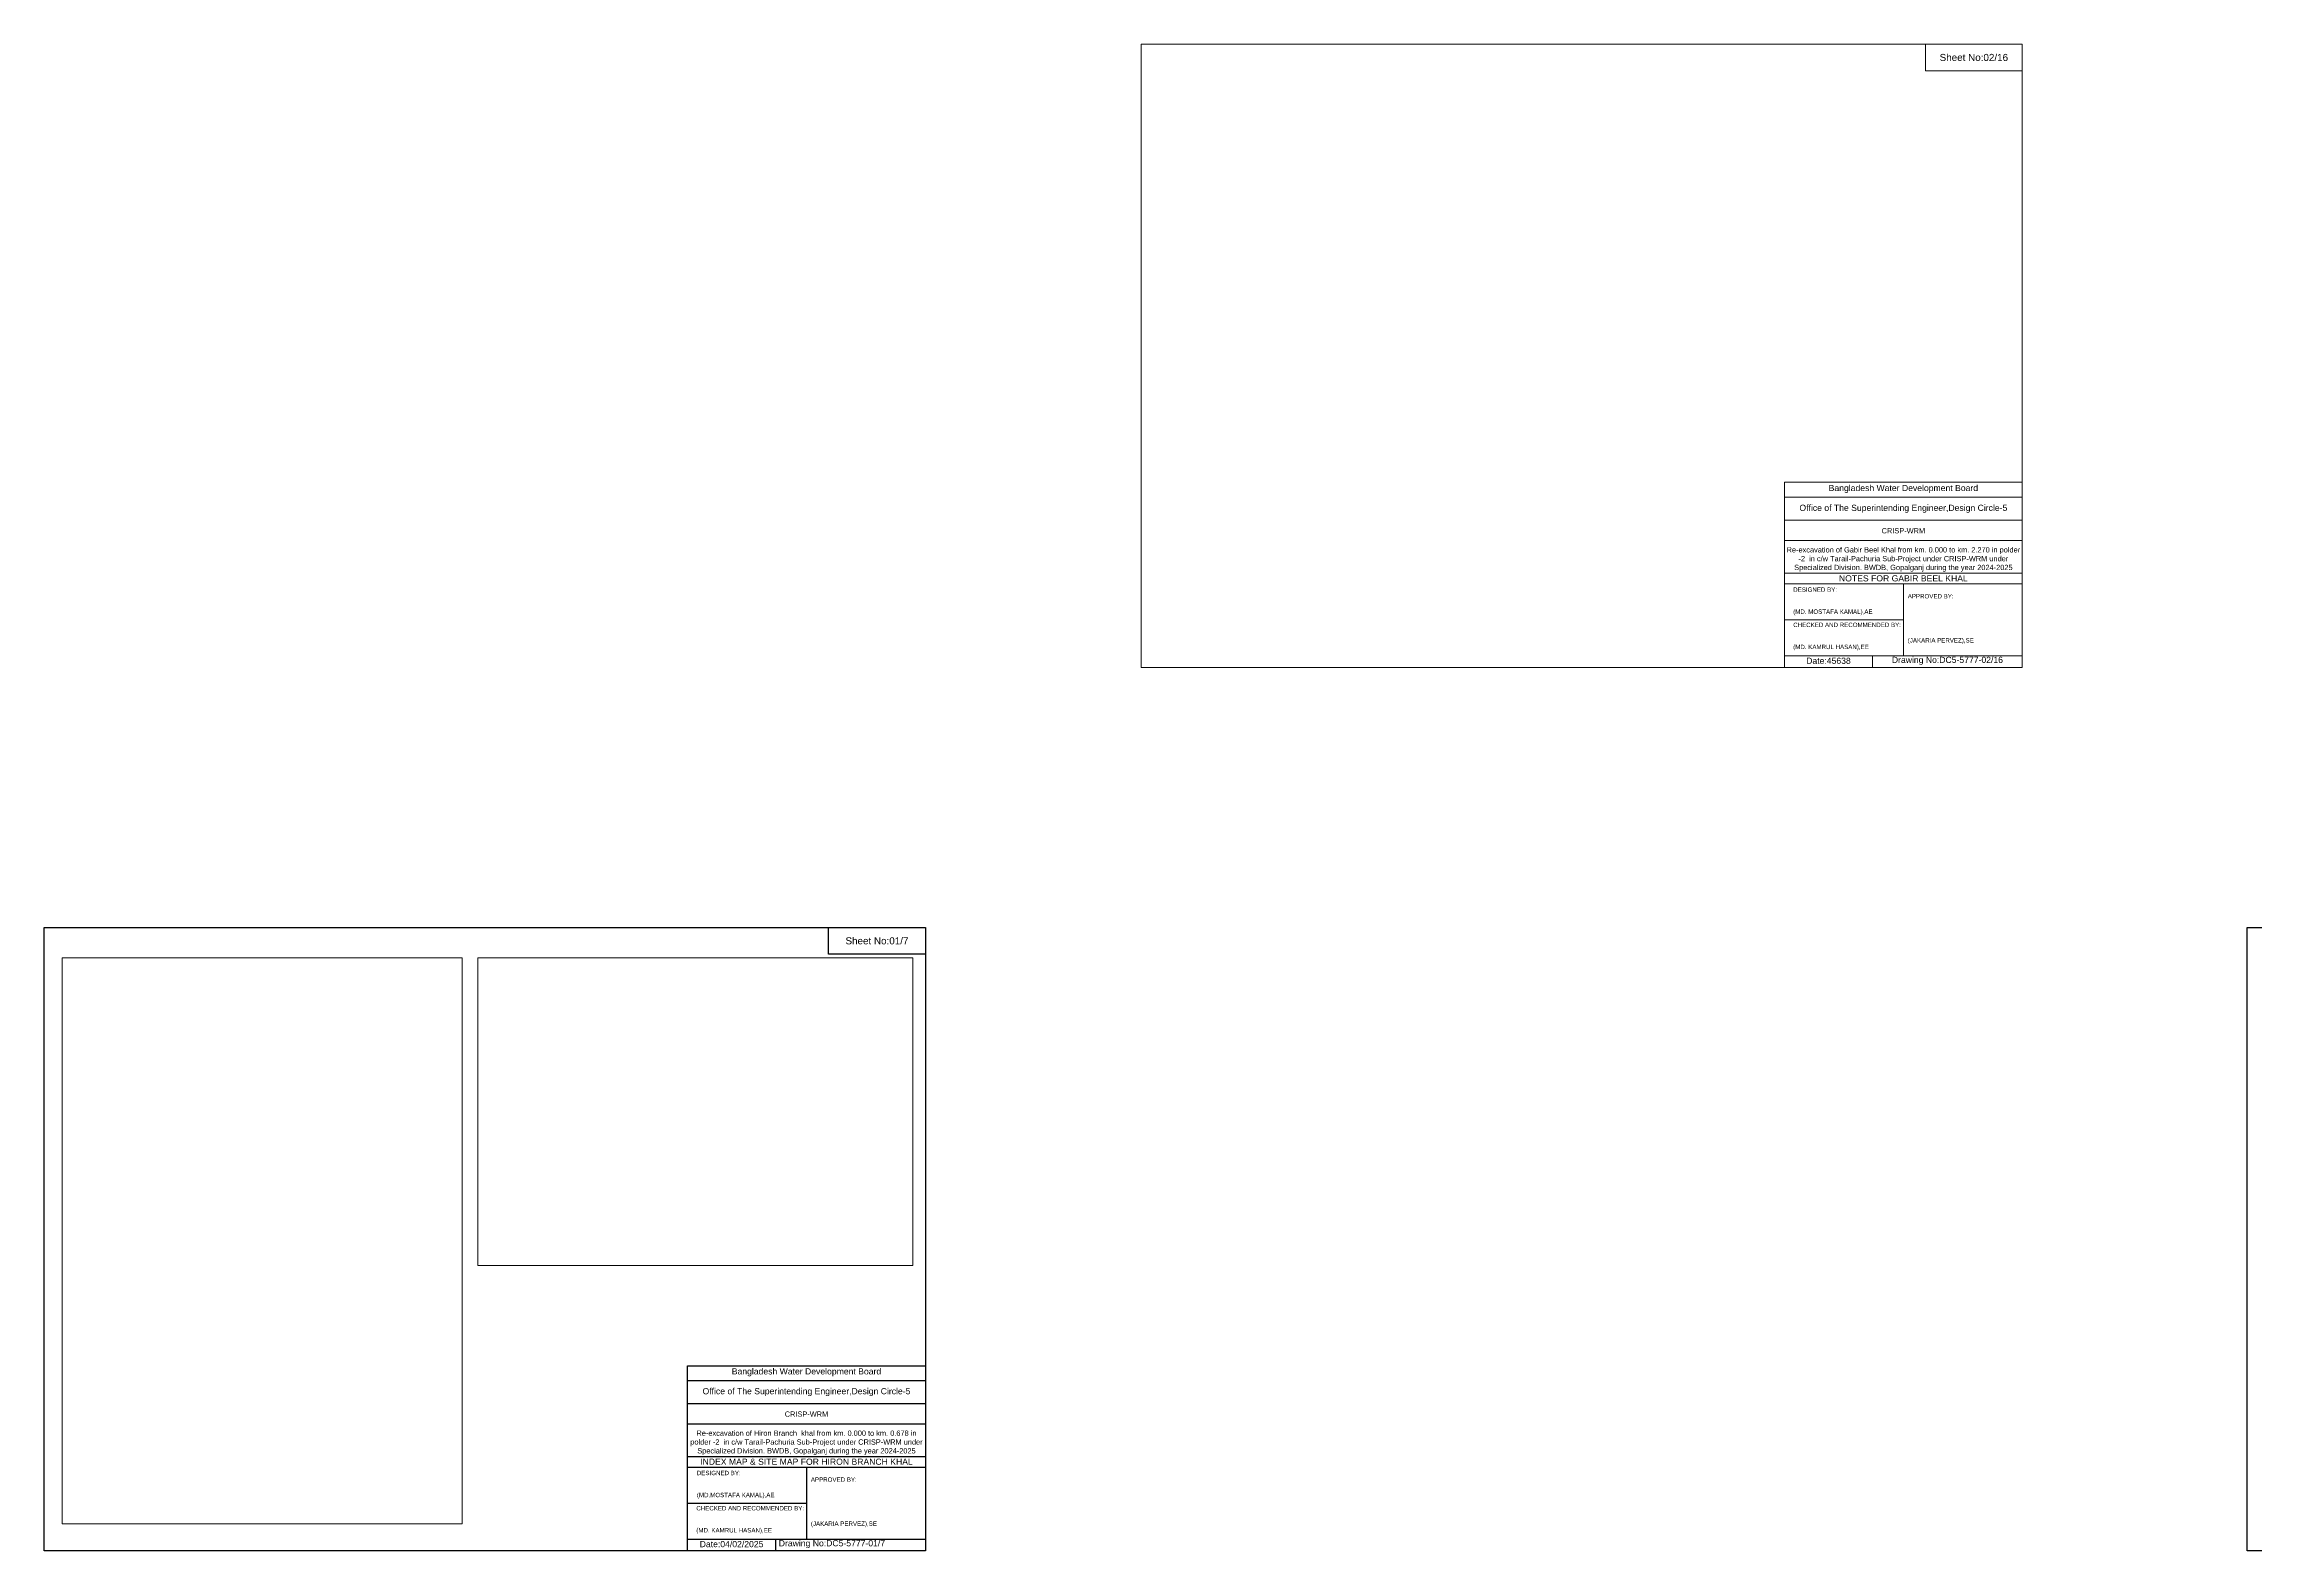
# Model space of a CAD drawing. Header units: inches. Extents: x 85948 to 293477, y -21150 to 8018.
# Drawn here: x 100000 to 120077, y -5656 to 8018 of the extents above; entities that cross this region are included whole.
import ezdxf

# ---------------------------------------------------------------- set-up
doc = ezdxf.new("R2010")
doc.units = ezdxf.units.IN
doc.header["$LTSCALE"] = 7
doc.header["$MEASUREMENT"] = 0
doc.layers.add('Cross Section Labels', color=7, linetype='Continuous', lineweight=9)
doc.styles.get("Standard").update_dxf_attribs({"font": 'arial.ttf'})
picture_1 = doc.add_image_def('image1.png', size_in_pixel=(4960, 3507))
picture_2 = doc.add_image_def('image2.png', size_in_pixel=(3507, 4960))

msp = doc.modelspace()

# ---------------------------------------------------------------- linework, layer by layer
for points in [[(100000, 0), (108000, 0), (108000, -5656), (100000, -5656)], [(107120, 0), (108000, 0), (108000, -240), (107120, -240)], [(120000, 0), (128000, 0), (128000, -5656), (120000, -5656)]]:
    msp.add_lwpolyline(points, close=True)
for points in [[(105840, -5656), (105840, -3976), (108000, -3976)], [(105840, -4112), (108000, -4112)], [(105840, -4320), (108000, -4320)], [(105840, -4504), (108000, -4504)], [(105840, -4800), (108000, -4800)], [(105840, -4896), (108000, -4896)], [(106920, -4896), (106920, -5552)], [(105840, -5224), (106920, -5224)], [(105840, -5552), (108000, -5552)], [(106640, -5552), (106640, -5656)]]:
    msp.add_lwpolyline(points)
at = {"layer": 'Cross Section Labels'}
for points in [[(109958, 8018), (117958, 8018), (117958, 2362), (109958, 2362)], [(117078, 8018), (117958, 8018), (117958, 7778), (117078, 7778)]]:
    msp.add_lwpolyline(points, close=True, dxfattribs=at)
for points in [[(115798, 2362), (115798, 4042), (117958, 4042)], [(115798, 3906), (117958, 3906)], [(115798, 3698), (117958, 3698)], [(115798, 3514), (117958, 3514)], [(115798, 3218), (117958, 3218)], [(115798, 3122), (117958, 3122)], [(116878, 3122), (116878, 2466)], [(115798, 2794), (116878, 2794)], [(115798, 2466), (117958, 2466)], [(116598, 2466), (116598, 2362)]]:
    msp.add_lwpolyline(points, dxfattribs=at)

# ---------------------------------------------------------------- texts
at = {"attachment_point": 5}
for s, insert, char_height in [('Sheet No:01/7', (107560, -120), 64), ('Bangladesh Water Development Board', (106920, -4036), 56), ('Office of The Superintending Engineer,Design Circle-5', (106920, -4216), 56)]:
    msp.add_mtext(s, dxfattribs=dict(at, insert=insert, char_height=char_height))
for s, insert, char_height, width, attachment_point in [('CRISP-WRM', (106920, -4416), 48, 2240, 5), ('Re-excavation of Hiron Branch  khal from km. 0.000 to km. 0.678 in polder -2  in c/w Tarail-Pachuria Sub-Project under CRISP-WRM under Specialized Division. BWDB, Gopalganj during the year 2024-2025', (106920, -4676), 48, 2160, 5), ('DESIGNED BY:^J^J^J(MD.MOSTAFA KAMAL),AE', (105925, -5056), 40, 1120, 4), ('INDEX MAP & SITE MAP FOR HIRON BRANCH KHAL', (106920, -4848), 56, 2240, 5), ('APPROVED BY:^J^J^J^J^J^J(JAKARIA PERVEZ),SE', (106960, -5216), 40, 1120, 4), ('CHECKED AND RECOMMENDED BY:^J^J^J(MD. KAMRUL HASAN),EE', (105920, -5376), 40, 1120, 4), ('Date:04/02/2025', (106240, -5596), 56, 1120, 5), ('Drawing No:DC5-5777-01/7', (107151, -5596), 56, 1760, 5)]:
    msp.add_mtext(s, dxfattribs=dict(insert=insert, char_height=char_height, width=width, attachment_point=attachment_point))
at = {"layer": 'Cross Section Labels', "attachment_point": 5}
for s, insert, char_height in [('Sheet No:02/16', (117518, 7898), 64), ('Bangladesh Water Development Board', (116878, 3982), 56), ('Office of The Superintending Engineer,Design Circle-5', (116878, 3802), 56)]:
    msp.add_mtext(s, dxfattribs=dict(at, insert=insert, char_height=char_height))
at = {"layer": 'Cross Section Labels'}
for s, insert, char_height, width, attachment_point in [('CRISP-WRM', (116878, 3602), 48, 2240, 5), ('Re-excavation of Gabir Beel Khal from km. 0.000 to km. 2.270 in polder -2  in c/w Tarail-Pachuria Sub-Project under CRISP-WRM under Specialized Division. BWDB, Gopalganj during the year 2024-2025', (116878, 3342), 48, 2160, 5), ('DESIGNED BY:^J^J^J(MD. MOSTAFA KAMAL),AE', (115878, 2962), 40, 1120, 4), ('NOTES FOR GABIR BEEL KHAL', (116878, 3170), 56, 2240, 5), ('APPROVED BY:^J^J^J^J^J^J(JAKARIA PERVEZ),SE', (116918, 2802), 40, 1120, 4), ('CHECKED AND RECOMMENDED BY:^J^J^J(MD. KAMRUL HASAN),EE', (115878, 2642), 40, 1120, 4), ('Date:45638', (116198, 2422), 56, 1120, 5), ('Drawing No:DC5-5777-02/16', (117278, 2422), 56, 1760, 5)]:
    msp.add_mtext(s, dxfattribs=dict(at, insert=insert, char_height=char_height, width=width, attachment_point=attachment_point))

# ---------------------------------------------------------------- pictures from other files: only their frames are drawn
image = msp.add_image(picture_2, insert=(100163, -5412), size_in_units=(3632, 5137), dxfattribs=at)
image.dxf.flags = 7
image = msp.add_image(picture_1, insert=(103935, -3068), size_in_units=(3950, 2793), dxfattribs=at)
image.dxf.flags = 7

doc.saveas('drawing.dxf')
